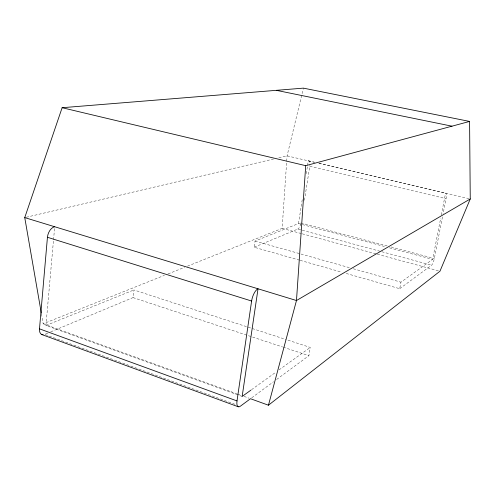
<?xml version="1.0" encoding="UTF-8"?>
<svg xmlns="http://www.w3.org/2000/svg" width="495" height="495" viewBox="0 0 495 495"><rect width="100%" height="100%" fill="white"/><g stroke="black" fill="none" stroke-linecap="round" stroke-linejoin="round"><path stroke-width="0.37" stroke-dasharray="2.48 1.86" d="M187.413 266.18L282.138 228.35L287.069 155.845L303.404 88.135M242.16 396.439L45.948 325.45L53.472 240.514M53.54 239.753L54.623 227.508M50.75 331.842L133.05 297.6L133.91 289.959L286.011 339.533M299.45 260.135L254.145 247.222L255.036 241.077L298.51 223.536L385.698 246.826M298.51 223.536L302.513 197.851M306.287 173.677L307.463 166.128M307.581 165.373L308.292 160.838A6.268 2.388 -76.6 0 1 309.913 163.399M304.45 200.258L309.777 166.252A6.268 2.388 -76.6 0 0 309.876 165.491M276.594 379.486L308.899 355.664L310.26 347.44L286.747 339.774M346.24 273.463L399.719 288.703L400.938 282.187L432.642 259.368L440.717 217.979M441.305 214.966L445.568 193.143A6.683 1.578 -76.1 0 1 446.038 198.65L443.075 213.803M399.719 288.703L431.615 265.184A5.81 1.349 -75.2 0 0 434.338 258.501L442.481 216.835M251.745 397.807L273.488 381.775M251.534 389.695L275.894 372.166M279.019 369.914L310.26 347.44M48.015 332.98L44.593 334.397L235.954 404.644M254.145 247.222L297.804 229.061L301.523 230.064M45.948 325.45L133.91 289.959M41.469 313.929L43.176 323.792L164.451 275.35M168.04 273.921L184.548 267.325M26.254 217.256L273.537 159.031M278.803 157.794L287.069 155.845L314.294 162.249M308.602 160.838L314.597 162.249M319.096 163.313L445.778 193.118M318.792 163.307L468.79 198.606M309.777 166.252L446.038 198.65M300.898 222.936L388.117 246.182M391.1 246.974L434.338 258.501M389.423 247.822L432.642 259.368M302.266 230.262L381.063 251.534M381.812 251.738L431.615 265.184M282.138 228.35L301.566 233.628M302.309 233.826L376.608 254.015M377.351 254.213L438.533 270.839M255.036 241.077L350.318 267.925M353.294 268.766L400.938 282.187M300.193 260.345L341.785 272.194M133.05 297.6L282.521 346.952M283.258 347.199L308.899 355.664M43.176 323.792L236.721 393.742M237.445 394.008L241.071 395.319M243.973 396.365L249.053 398.203M300.768 223.616A5.451 2.054 -75.1 0 1 297.804 229.061"/><path stroke-width="0.74" d="M268.457 405.213L439.956 271.223L470.25 198.953L469.588 121.43L305.706 165.677L296.48 300.527L268.457 405.213L250.501 398.723L240.304 406.24A9.696 3.589 -70.4 0 1 237.012 400.938L39.495 328.841L47.44 237.272A9.25 5.655 -70.3 0 1 54.691 226.741M237.012 400.938L251.615 301.028A10.29 4.059 -72.7 0 1 258.031 288.795L242.16 396.439L250.909 390.147M41.333 313.174L24.75 217.608L62.129 107.712L303.404 88.135L469.588 121.43M470.25 198.953L296.48 300.527L24.75 217.608M276.34 90.331L451.978 126.182M62.129 107.712L305.706 165.677M47.44 237.272L251.615 301.028M41.803 334.54L238.206 406.76M43.127 334.75A8.749 5.024 -66.2 0 1 39.495 328.841"/></g></svg>
